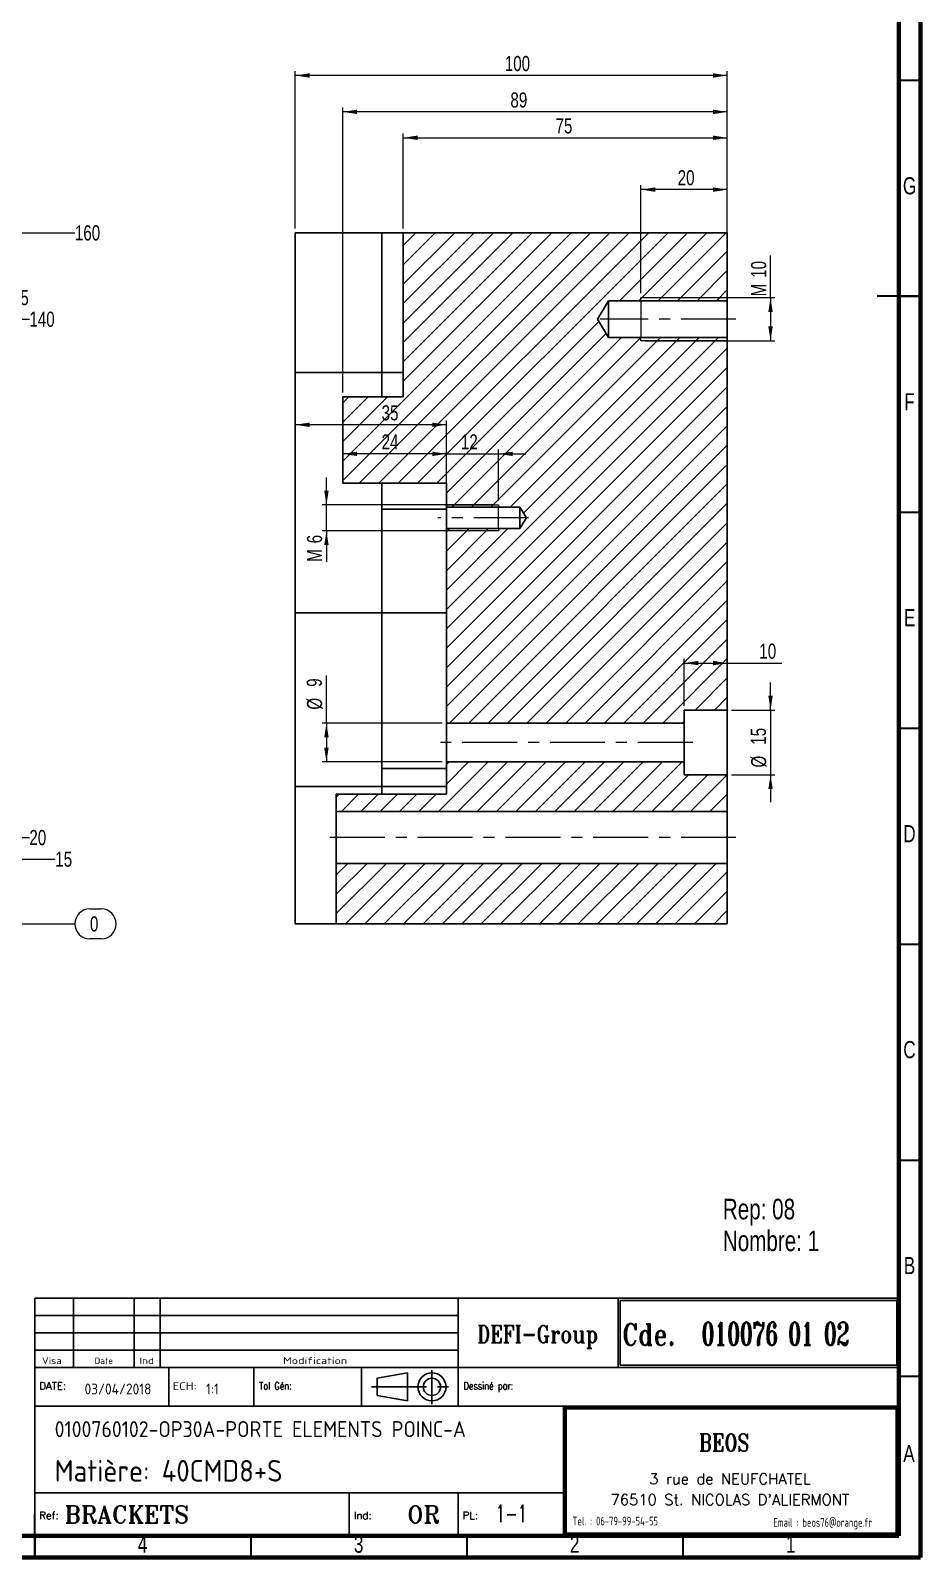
# Model space of a CAD drawing. Header units: millimetres. Extents: x 5 to 415, y 5 to 589.
# Drawn here: x 209 to 415, y 5 to 358.5 of the extents above; entities that cross this region are included whole.
import ezdxf

# ---------------------------------------------------------------- set-up
doc = ezdxf.new("R2010")
doc.units = ezdxf.units.MM
doc.linetypes.add('CENTERX2', pattern=[20.32, 12.7, -2.54, 2.54, -2.54])
doc.layers.add('DIMENSIONS', color=176, linetype='Continuous')
doc.styles.add('SLDTEXTSTYLE0', font='TXT', dxfattribs={"width": 0.75})
doc.styles.add('SLDTEXTSTYLE1', font='ISOCP')
doc.styles.add('SLDTEXTSTYLE10', font='ISOCP', dxfattribs={"width": 1.147311})
doc.styles.add('SLDTEXTSTYLE11', font='ISOCP', dxfattribs={"width": 1.385904})
doc.styles.add('SLDTEXTSTYLE12', font='ISOCP', dxfattribs={"width": 1.246461})
doc.styles.add('SLDTEXTSTYLE13', font='ROMAND')
doc.styles.add('SLDTEXTSTYLE2', font='ROMANT', dxfattribs={"width": 0.8})
doc.styles.add('SLDTEXTSTYLE3', font='ISOCP', dxfattribs={"width": 0.8})
doc.styles.add('SLDTEXTSTYLE4', font='ROMANS', dxfattribs={"width": 0.8})
doc.styles.add('SLDTEXTSTYLE5', font='ROMANT')
doc.styles.add('SLDTEXTSTYLE6', font='ROMANS')
doc.styles.add('SLDTEXTSTYLE7', font='ROMANT', dxfattribs={"width": 0.65})
doc.styles.add('SLDTEXTSTYLE8', font='ISOCP', dxfattribs={"width": 1.446157})
doc.styles.add('SLDTEXTSTYLE9', font='ISOCP', dxfattribs={"width": 1.294402})
doc.dimstyles.new('SLDDIMSTYLE0', dxfattribs={"dimtxt": 3.5, "dimasz": 3.302, "dimexe": 0, "dimexo": 0.0625, "dimgap": 0.875, "dimtad": 0, "dimtih": 1, "dimtoh": 1, "dimdec": 0, "dimrnd": 1e-09, "dimdsep": 46, "dimtxsty": 'SLDTEXTSTYLE0', "dimblk1": 'NONE', "dimblk2": 'NONE', "dimsah": 1, "dimcen": 0.09, "dimadec": 0, "dimazin": 2, "dimtfac": 1, "dimtdec": 0, "dimtofl": 0, "dimtmove": 0, "dimatfit": 3, "dimldrblk": 'NONE', "dimfxl": 1, "dimfrac": 2, "dimtolj": 1, "dimtzin": 12, "dimarcsym": 0})
doc.dimstyles.new('SLDDIMSTYLE1', dxfattribs={"dimtxt": 3.5, "dimasz": 3.302, "dimexe": 0, "dimexo": 0.0625, "dimgap": 0.875, "dimtad": 0, "dimtih": 1, "dimtoh": 1, "dimrnd": 1e-09, "dimzin": 12, "dimdsep": 46, "dimtxsty": 'SLDTEXTSTYLE0', "dimblk1": 'NONE', "dimblk2": 'NONE', "dimsah": 1, "dimcen": 0.09, "dimadec": 0, "dimazin": 3, "dimtfac": 1, "dimtofl": 0, "dimtmove": 0, "dimatfit": 3, "dimldrblk": 'NONE', "dimfxl": 1, "dimfrac": 2, "dimtolj": 1, "dimtzin": 12, "dimarcsym": 0})
doc.dimstyles.new('SLDDIMSTYLE2', dxfattribs={"dimtxt": 3.5, "dimasz": 3.302, "dimexe": 0, "dimexo": 0.0625, "dimgap": 0.875, "dimtad": 1, "dimrnd": 1e-09, "dimzin": 12, "dimdsep": 46, "dimtxsty": 'SLDTEXTSTYLE0', "dimsah": 1, "dimcen": 0.09, "dimadec": 0, "dimazin": 3, "dimtfac": 1, "dimtofl": 0, "dimtmove": 0, "dimatfit": 3, "dimfxl": 1, "dimfrac": 2, "dimtolj": 1, "dimtzin": 12, "dimarcsym": 0})
doc.dimstyles.new('SLDDIMSTYLE4', dxfattribs={"dimtxt": 3.5, "dimasz": 3.302, "dimexe": 0, "dimexo": 0.0625, "dimgap": 0.875, "dimtad": 1, "dimrnd": 1e-09, "dimzin": 12, "dimdsep": 46, "dimtxsty": 'SLDTEXTSTYLE0', "dimsah": 1, "dimcen": 0.09, "dimadec": 0, "dimazin": 3, "dimtfac": 1, "dimtmove": 0, "dimatfit": 0, "dimfxl": 1, "dimfrac": 2, "dimtolj": 1, "dimtzin": 12, "dimarcsym": 0})

# ---------------------------------------------------------------- blocks, each defined once
blk = doc.blocks.new('SW_NOTE_0')
at = {"color": 0, "linetype": 'Continuous', "lineweight": 0, "char_height": 4.763, "attachment_point": 1, "style": 'SLDTEXTSTYLE0'}
for s, insert in [('Rep: 08', (0, 6.14)), ('Nombre: 1', (0, -1.21))]:
    blk.add_mtext(s, dxfattribs=dict(at, insert=insert))
blk = doc.blocks.new('_D')
at = {"color": 7, "linetype": 'Continuous', "lineweight": 18}
for p, q in [((222.77, 155.18), (225.35, 155.18)), ((193.75, 151.69), (219.28, 151.69)), ((225.35, 148.2), (222.77, 148.2))]:
    blk.add_line(p, q, dxfattribs=at)
for centre, start, end in [((222.77, 151.69), 90, 270), ((225.35, 151.69), 270, 90)]:
    blk.add_arc(centre, 3.49, start, end, dxfattribs=at)
at = {"color": 7, "linetype": 'Continuous', "lineweight": 18, "insert": (222.77, 153.43), "char_height": 3.5, "attachment_point": 1, "style": 'SLDTEXTSTYLE0'}
blk.add_mtext('0', dxfattribs=at)
blk = doc.blocks.new('_None')
blk = doc.blocks.new('_D_1')
at = {"color": 7, "linetype": 'Continuous', "lineweight": 18}
blk.add_line((169.75, 166.69), (214.75, 166.69), dxfattribs=at)
at = {"color": 7, "linetype": 'Continuous', "lineweight": 18, "insert": (214.75, 168.43), "char_height": 3.5, "attachment_point": 1, "style": 'SLDTEXTSTYLE0'}
blk.add_mtext('15', dxfattribs=at)
blk = doc.blocks.new('_D_3')
at = {"color": 7, "linetype": 'Continuous', "lineweight": 18}
blk.add_line((178.75, 171.69), (208.75, 171.69), dxfattribs=at)
at = {"color": 7, "linetype": 'Continuous', "lineweight": 18, "insert": (208.75, 173.43), "char_height": 3.5, "attachment_point": 1, "style": 'SLDTEXTSTYLE0'}
blk.add_mtext('20', dxfattribs=at)
blk = doc.blocks.new('_D_11')
at = {"color": 7, "linetype": 'Continuous', "lineweight": 18}
blk.add_line((178.75, 291.69), (208.75, 291.69), dxfattribs=at)
at = {"color": 7, "linetype": 'Continuous', "lineweight": 18, "insert": (208.75, 293.43), "char_height": 3.5, "attachment_point": 1, "style": 'SLDTEXTSTYLE0'}
blk.add_mtext('140', dxfattribs=at)
blk = doc.blocks.new('_D_12')
at = {"color": 7, "linetype": 'Continuous', "lineweight": 18}
blk.add_line((169.75, 296.69), (202.75, 296.69), dxfattribs=at)
at = {"color": 7, "linetype": 'Continuous', "lineweight": 18, "insert": (202.75, 298.43), "char_height": 3.5, "attachment_point": 1, "style": 'SLDTEXTSTYLE0'}
blk.add_mtext('145', dxfattribs=at)
blk = doc.blocks.new('_D_13')
at = {"color": 7, "linetype": 'Continuous', "lineweight": 18}
blk.add_line((193.75, 311.69), (219.28, 311.69), dxfattribs=at)
at = {"color": 7, "linetype": 'Continuous', "lineweight": 18, "insert": (219.28, 313.43), "char_height": 3.5, "attachment_point": 1, "style": 'SLDTEXTSTYLE0'}
blk.add_mtext('160', dxfattribs=at)
blk = doc.blocks.new('_D_44')
at = {"color": 7, "linetype": 'Continuous', "lineweight": 18}
for p, q in [((380.3, 296.69), (380.3, 306.43)), ((351.3, 296.69), (381.3, 296.69)), ((380.3, 296.69), (380.3, 286.69)), ((351.3, 286.69), (381.3, 286.69))]:
    blk.add_line(p, q, dxfattribs=at)
for points in [[(380.3, 296.69), (379.79, 293.39), (380.81, 293.39)], [(380.3, 286.69), (380.81, 290), (379.79, 290)]]:
    blk.add_solid(points, dxfattribs=at)
at = {"color": 7, "linetype": 'Continuous', "lineweight": 18, "char_height": 3.5, "attachment_point": 1, "rotation": 90, "style": 'SLDTEXTSTYLE0'}
for s, insert in [('10', (375.79, 301.26)), ('M', (375.79, 296.97))]:
    blk.add_mtext(s, dxfattribs=dict(at, insert=insert))
blk = doc.blocks.new('_D_45')
at = {"color": 7, "linetype": 'Continuous', "lineweight": 18}
for p, q in [((350.3, 297.69), (350.3, 322.69)), ((370.3, 297.69), (370.3, 322.69)), ((370.3, 321.69), (350.3, 321.69))]:
    blk.add_line(p, q, dxfattribs=at)
for points in [[(350.3, 321.69), (353.6, 321.19), (353.6, 322.2)], [(370.3, 321.69), (367, 322.2), (367, 321.19)]]:
    blk.add_solid(points, dxfattribs=at)
at = {"color": 7, "linetype": 'Continuous', "lineweight": 18, "insert": (358.81, 326.2), "char_height": 3.5, "attachment_point": 1, "style": 'SLDTEXTSTYLE0'}
blk.add_mtext('20', dxfattribs=at)
blk = doc.blocks.new('_D_46')
at = {"color": 7, "linetype": 'Continuous', "lineweight": 18}
for p, q in [((277.51, 248.69), (277.51, 255.04)), ((316.3, 248.69), (276.51, 248.69)), ((277.51, 242.69), (277.51, 248.69)), ((316.3, 242.69), (276.51, 242.69)), ((277.51, 242.69), (277.51, 235.51))]:
    blk.add_line(p, q, dxfattribs=at)
for points in [[(277.51, 248.69), (278.02, 252), (277, 252)], [(277.51, 242.69), (277, 239.39), (278.02, 239.39)]]:
    blk.add_solid(points, dxfattribs=at)
at = {"color": 7, "linetype": 'Continuous', "lineweight": 18, "char_height": 3.5, "attachment_point": 1, "rotation": 90, "style": 'SLDTEXTSTYLE0'}
for s, insert in [('6', (273, 239.8)), ('M', (273, 235.51))]:
    blk.add_mtext(s, dxfattribs=dict(at, insert=insert))
blk = doc.blocks.new('_D_47')
at = {"color": 7, "linetype": 'Continuous', "lineweight": 18}
for p, q in [((305.3, 260.51), (298.95, 260.51)), ((305.3, 249.69), (305.3, 261.51)), ((305.3, 260.51), (317.3, 260.51)), ((317.3, 249.69), (317.3, 261.51)), ((317.3, 260.51), (323.65, 260.51))]:
    blk.add_line(p, q, dxfattribs=at)
for points in [[(305.3, 260.51), (302, 261.02), (302, 260.01)], [(317.3, 260.51), (320.6, 260.01), (320.6, 261.02)]]:
    blk.add_solid(points, dxfattribs=at)
at = {"color": 7, "linetype": 'Continuous', "lineweight": 18, "insert": (308.64, 265.03), "char_height": 3.5, "attachment_point": 1, "style": 'SLDTEXTSTYLE0'}
blk.add_mtext('12', dxfattribs=at)
blk = doc.blocks.new('_D_48')
at = {"color": 7, "linetype": 'Continuous', "lineweight": 18}
for p, q in [((380.3, 201.19), (380.3, 207.54)), ((371.3, 201.19), (381.3, 201.19)), ((380.3, 201.19), (380.3, 186.19)), ((371.3, 186.19), (381.3, 186.19)), ((380.3, 186.19), (380.3, 179.84))]:
    blk.add_line(p, q, dxfattribs=at)
for points in [[(380.3, 201.19), (380.81, 204.5), (379.79, 204.5)], [(380.3, 186.19), (379.79, 182.89), (380.81, 182.89)]]:
    blk.add_solid(points, dxfattribs=at)
at = {"color": 7, "linetype": 'Continuous', "lineweight": 18, "char_height": 3.5, "attachment_point": 1, "rotation": 90, "style": 'SLDTEXTSTYLE0'}
for s, insert in [('15', (375.73, 193.17)), ('%%c', (375.79, 187.89))]:
    blk.add_mtext(s, dxfattribs=dict(at, insert=insert))
blk = doc.blocks.new('_D_49')
at = {"color": 7, "linetype": 'Continuous', "lineweight": 18}
for p, q in [((360.3, 202.19), (360.3, 213.07)), ((360.3, 212.07), (370.3, 212.07)), ((370.3, 212.07), (382.88, 212.07))]:
    blk.add_line(p, q, dxfattribs=at)
for points in [[(360.3, 212.07), (363.6, 211.56), (363.6, 212.58)], [(370.3, 212.07), (367, 212.58), (367, 211.56)]]:
    blk.add_solid(points, dxfattribs=at)
at = {"color": 7, "linetype": 'Continuous', "lineweight": 18, "insert": (377.71, 216.58), "char_height": 3.5, "attachment_point": 1, "style": 'SLDTEXTSTYLE0'}
blk.add_mtext('10', dxfattribs=at)
blk = doc.blocks.new('_D_50')
at = {"color": 7, "linetype": 'Continuous', "lineweight": 18}
for p, q in [((277.51, 198.19), (277.51, 209.16)), ((304.3, 198.19), (276.51, 198.19)), ((277.51, 198.19), (277.51, 189.19)), ((304.3, 189.19), (276.51, 189.19))]:
    blk.add_line(p, q, dxfattribs=at)
for points in [[(277.51, 198.19), (277, 194.89), (278.02, 194.89)], [(277.51, 189.19), (278.02, 192.5), (277, 192.5)]]:
    blk.add_solid(points, dxfattribs=at)
at = {"color": 7, "linetype": 'Continuous', "lineweight": 18, "char_height": 3.5, "attachment_point": 1, "rotation": 90, "style": 'SLDTEXTSTYLE0'}
for s, insert in [('9', (272.95, 206.57)), ('%%c', (273, 201.29))]:
    blk.add_mtext(s, dxfattribs=dict(at, insert=insert))
blk = doc.blocks.new('_D_51')
at = {"color": 7, "linetype": 'Continuous', "lineweight": 18}
for p, q in [((295.3, 312.69), (295.3, 334.69)), ((295.3, 333.69), (370.3, 333.69)), ((370.3, 312.69), (370.3, 334.69))]:
    blk.add_line(p, q, dxfattribs=at)
for points in [[(295.3, 333.69), (298.6, 333.19), (298.6, 334.2)], [(370.3, 333.69), (367, 334.2), (367, 333.19)]]:
    blk.add_solid(points, dxfattribs=at)
at = {"color": 7, "linetype": 'Continuous', "lineweight": 18, "insert": (330.53, 338.2), "char_height": 3.5, "attachment_point": 1, "style": 'SLDTEXTSTYLE0'}
blk.add_mtext('75', dxfattribs=at)
blk = doc.blocks.new('_D_52')
at = {"color": 7, "linetype": 'Continuous', "lineweight": 18}
for p, q in [((281.3, 274.69), (281.3, 340.69)), ((370.3, 339.69), (281.3, 339.69)), ((370.3, 312.69), (370.3, 340.69))]:
    blk.add_line(p, q, dxfattribs=at)
for points in [[(281.3, 339.69), (284.6, 339.19), (284.6, 340.2)], [(370.3, 339.69), (367, 340.2), (367, 339.19)]]:
    blk.add_solid(points, dxfattribs=at)
at = {"color": 7, "linetype": 'Continuous', "lineweight": 18, "insert": (320.09, 344.2), "char_height": 3.5, "attachment_point": 1, "style": 'SLDTEXTSTYLE0'}
blk.add_mtext('89', dxfattribs=at)
blk = doc.blocks.new('_D_53')
at = {"color": 7, "linetype": 'Continuous', "lineweight": 18}
for p, q in [((270.3, 312.69), (270.3, 349.12)), ((370.3, 348.12), (270.3, 348.12)), ((370.3, 312.69), (370.3, 349.12))]:
    blk.add_line(p, q, dxfattribs=at)
for points in [[(270.3, 348.12), (273.6, 347.61), (273.6, 348.63)], [(370.3, 348.12), (367, 348.63), (367, 347.61)]]:
    blk.add_solid(points, dxfattribs=at)
at = {"color": 7, "linetype": 'Continuous', "lineweight": 18, "insert": (318.79, 352.63), "char_height": 3.5, "attachment_point": 1, "style": 'SLDTEXTSTYLE0'}
blk.add_mtext('100', dxfattribs=at)
blk = doc.blocks.new('_D_54')
at = {"color": 7, "linetype": 'Continuous', "lineweight": 18}
for p, q in [((305.3, 267.25), (270.3, 267.25)), ((305.3, 254.69), (305.3, 268.25))]:
    blk.add_line(p, q, dxfattribs=at)
for points in [[(270.3, 267.25), (273.6, 266.74), (273.6, 267.76)], [(305.3, 267.25), (302, 267.76), (302, 266.74)]]:
    blk.add_solid(points, dxfattribs=at)
at = {"color": 7, "linetype": 'Continuous', "lineweight": 18, "insert": (290.28, 271.76), "char_height": 3.5, "attachment_point": 1, "style": 'SLDTEXTSTYLE0'}
blk.add_mtext('35', dxfattribs=at)
blk = doc.blocks.new('_D_55')
at = {"color": 7, "linetype": 'Continuous', "lineweight": 18}
for p, q in [((305.3, 260.51), (281.3, 260.51)), ((305.3, 254.69), (305.3, 261.51))]:
    blk.add_line(p, q, dxfattribs=at)
for points in [[(281.3, 260.51), (284.6, 260.01), (284.6, 261.02)], [(305.3, 260.51), (302, 261.02), (302, 260.01)]]:
    blk.add_solid(points, dxfattribs=at)
at = {"color": 7, "linetype": 'Continuous', "lineweight": 18, "insert": (290.28, 265.03), "char_height": 3.5, "attachment_point": 1, "style": 'SLDTEXTSTYLE0'}
blk.add_mtext('24', dxfattribs=at)

msp = doc.modelspace()

# ---------------------------------------------------------------- hatches: boundary and pattern name
at = {"linetype": 'Continuous', "lineweight": 18}
h = msp.add_hatch(dxfattribs=at)
h.set_pattern_fill('ANSI31', style=0)
h.paths.add_polyline_path([(295.298, 311.693), (295.298, 273.693), (281.298, 273.693), (281.298, 253.693), (305.298, 253.693), (305.298, 248.193), (322.298, 248.193), (323.8, 245.693), (322.298, 243.193), (305.298, 243.193), (305.298, 198.193), (360.298, 198.193), (360.298, 201.193), (370.298, 201.193), (370.298, 287.443), (342.798, 287.443), (340.245, 291.693), (342.798, 295.943), (370.298, 295.943), (370.298, 311.693)], flags=0)
h = msp.add_hatch(dxfattribs=at)
h.set_pattern_fill('ANSI31', style=0)
h.paths.add_polyline_path([(305.298, 189.193), (305.298, 181.693), (279.798, 181.693), (279.798, 177.693), (370.298, 177.693), (370.298, 186.193), (360.298, 186.193), (360.298, 189.193)], flags=0)
h = msp.add_hatch(dxfattribs=at)
h.set_pattern_fill('ANSI31', style=0)
h.paths.add_polyline_path([(279.798, 165.693), (279.798, 151.693), (370.298, 151.693), (370.298, 165.693)], flags=0)

# ---------------------------------------------------------------- linework, layer by layer
at = {"color": 7, "linetype": 'Continuous', "lineweight": 70}
for p, q in [((415, 589), (415, 5)), ((410, 584), (410, 10)), ((410, 10), (10, 10)), ((415, 5), (5, 5))]:
    msp.add_line(p, q, dxfattribs=at)
at = {"color": 7, "linetype": 'Continuous', "lineweight": 35}
for p, q in [((410, 347), (415, 347)), ((415.001, 297), (404.999, 297)), ((410, 297), (415, 297)), ((410, 247), (415, 247)), ((410, 197), (415, 197)), ((410, 147), (415, 147)), ((410, 97), (415, 97)), ((410, 47), (415, 47)), ((210, 4.999), (210, 15.001)), ((210, 10), (210, 5)), ((260, 10), (260, 5)), ((310, 10), (310, 5)), ((360, 10), (360, 5))]:
    msp.add_line(p, q, dxfattribs=at)
at = {"color": 7, "linetype": 'Continuous', "lineweight": 25}
for p, q in [((270.298, 279.331), (270.298, 311.693)), ((270.298, 311.693), (290.298, 311.693)), ((290.298, 279.331), (290.298, 311.693)), ((295.298, 311.693), (290.298, 311.693)), ((295.298, 273.693), (295.298, 311.693)), ((370.298, 311.693), (295.298, 311.693)), ((370.298, 295.943), (370.298, 311.693)), ((340.245, 291.693), (342.798, 295.943)), ((342.798, 295.943), (370.298, 295.943)), ((342.798, 295.943), (342.798, 287.443)), ((370.298, 295.943), (370.298, 287.443)), ((342.798, 287.443), (340.245, 291.693)), ((370.298, 287.443), (342.798, 287.443)), ((370.298, 201.193), (370.298, 287.443)), ((290.298, 279.331), (270.298, 279.331)), ((270.298, 223.731), (270.298, 279.331)), ((295.298, 279.331), (290.298, 279.331)), ((290.298, 273.693), (290.298, 279.331)), ((281.298, 253.693), (281.298, 273.693)), ((295.298, 273.693), (281.298, 273.693)), ((281.298, 253.693), (305.298, 253.693)), ((290.298, 253.693), (290.298, 247.693)), ((305.298, 248.193), (305.298, 253.693)), ((290.298, 247.693), (305.298, 247.693)), ((290.298, 223.731), (290.298, 247.693)), ((305.298, 248.193), (322.298, 248.193)), ((305.298, 243.193), (305.298, 248.193)), ((322.298, 248.193), (323.8, 245.693)), ((322.298, 243.193), (322.298, 248.193)), ((323.8, 245.693), (322.298, 243.193)), ((305.298, 198.193), (305.298, 243.193)), ((322.298, 243.193), (305.298, 243.193)), ((270.298, 183.525), (270.298, 223.731)), ((270.298, 223.731), (290.298, 223.731)), ((290.298, 223.731), (305.298, 223.731)), ((290.298, 187.693), (290.298, 223.731)), ((305.298, 198.193), (360.298, 198.193)), ((305.298, 189.193), (305.298, 198.193)), ((360.298, 201.193), (370.298, 201.193)), ((360.298, 198.193), (360.298, 201.193)), ((360.298, 198.193), (360.298, 189.193)), ((370.298, 201.193), (370.298, 186.193)), ((305.298, 187.693), (290.298, 187.693)), ((290.298, 187.693), (290.298, 183.525)), ((360.298, 189.193), (305.298, 189.193)), ((305.298, 181.693), (305.298, 189.193)), ((360.298, 186.193), (360.298, 189.193)), ((370.298, 186.193), (360.298, 186.193)), ((370.298, 177.693), (370.298, 186.193)), ((270.298, 151.693), (270.298, 183.525)), ((270.298, 183.525), (290.298, 183.525)), ((279.798, 177.693), (279.798, 181.693)), ((305.298, 181.693), (279.798, 181.693)), ((290.298, 183.525), (290.298, 181.693)), ((290.298, 183.525), (305.298, 183.525)), ((279.798, 177.693), (370.298, 177.693)), ((279.798, 165.693), (279.798, 177.693)), ((370.298, 177.693), (370.298, 165.693)), ((370.298, 165.693), (279.798, 165.693)), ((279.798, 151.693), (279.798, 165.693)), ((370.298, 151.693), (370.298, 165.693)), ((270.298, 151.693), (279.798, 151.693)), ((279.798, 151.693), (370.298, 151.693))]:
    msp.add_line(p, q, dxfattribs=at)
at = {"color": 7, "linetype": 'Continuous', "lineweight": 18}
for p, q in [((350.298, 296.693), (370.298, 296.693)), ((350.298, 295.943), (350.298, 296.693)), ((350.298, 286.693), (350.298, 287.443)), ((370.298, 286.693), (350.298, 286.693)), ((305.298, 248.693), (317.298, 248.693)), ((317.298, 248.693), (317.298, 248.193)), ((317.298, 242.693), (305.298, 242.693)), ((317.298, 243.193), (317.298, 242.693))]:
    msp.add_line(p, q, dxfattribs=at)
at = {"color": 7, "linetype": 'CENTERX2', "lineweight": 18}
for p, q in [((372.298, 291.693), (340.798, 291.693)), ((324.298, 245.693), (303.298, 245.693)), ((362.298, 193.693), (303.298, 193.693)), ((372.298, 171.693), (277.798, 171.693))]:
    msp.add_line(p, q, dxfattribs=at)
at = {"color": 7, "linetype": 'Continuous', "lineweight": 18, "flags": 128}
for points in [[(350.298, 295.943), (350.298, 295.837), (350.298, 295.522), (350.298, 295.016), (350.298, 294.343), (350.298, 293.537), (350.298, 292.639), (350.298, 291.693), (350.298, 290.747), (350.298, 289.849), (350.298, 289.043), (350.298, 288.37), (350.298, 287.864), (350.298, 287.55), (350.298, 287.443)], [(317.298, 243.193), (317.298, 243.316), (317.298, 243.671), (317.298, 244.224), (317.298, 244.921), (317.298, 245.693), (317.298, 246.466), (317.298, 247.163), (317.298, 247.716), (317.298, 248.071), (317.298, 248.193)]]:
    msp.add_lwpolyline(points, dxfattribs=at)
at = {"layer": 'DIMENSIONS', "color": 3}
for p, q in [((308, 65), (210, 65)), ((219, 49), (219, 65)), ((233, 49), (233, 65)), ((239, 49), (239, 65)), ((210, 61), (308, 61)), ((308, 57), (210, 57)), ((210, 53), (308, 53))]:
    msp.add_line(p, q, dxfattribs=at)
at = {"layer": 'DIMENSIONS', "color": 6}
for p, q in [((210, 65), (210, 10)), ((410, 10), (410, 65)), ((410, 40), (332.384, 40)), ((332.384, 40), (332.384, 10)), ((409.8, 39.8), (332.584, 39.8)), ((332.584, 39.8), (332.584, 10.2)), ((409.6, 39.6), (332.784, 39.6)), ((332.784, 39.6), (332.784, 10.4)), ((409.4, 39.4), (332.984, 39.4)), ((332.984, 39.4), (332.984, 10.6)), ((409.4, 10.6), (409.4, 39.4)), ((409.6, 10.4), (409.6, 39.6)), ((409.8, 10.2), (409.8, 39.8)), ((210, 10), (410, 10)), ((332.584, 10.2), (409.8, 10.2)), ((332.784, 10.4), (409.6, 10.4)), ((332.984, 10.6), (409.4, 10.6))]:
    msp.add_line(p, q, dxfattribs=at)
at = {"layer": 'DIMENSIONS', "color": 1}
for p, q in [((410, 65), (308, 65)), ((308, 49), (308, 65)), ((345, 49), (345, 65)), ((345.5, 49.5), (345.5, 64.5)), ((345.5, 64.5), (409.5, 64.5)), ((409.5, 64.5), (409.5, 49.5)), ((409.5, 49.5), (345.5, 49.5)), ((210, 49), (410, 49)), ((241, 49), (241, 40)), ((260.731, 49), (260.731, 40)), ((285.62, 49), (285.62, 40)), ((308, 49), (308, 40)), ((332.384, 40), (210, 40)), ((332.384, 20), (210, 20)), ((282.792, 20), (282.792, 10)), ((308, 20), (308, 10))]:
    msp.add_line(p, q, dxfattribs=at)
at = {"layer": 'DIMENSIONS'}
for p, q in [((345.5, 49.5), (345.5, 64.5)), ((345.5, 64.5), (409.5, 64.5)), ((409.5, 64.5), (409.5, 49.5)), ((409.5, 49.5), (345.5, 49.5))]:
    msp.add_line(p, q, dxfattribs=at)
at = {"layer": 'DIMENSIONS', "color": 7}
for p, q in [((296.244, 47.75), (289.244, 46.5)), ((289.244, 46.5), (289.244, 42.5)), ((296.244, 41.25), (296.244, 47.75)), ((289.244, 42.5), (296.244, 41.25))]:
    msp.add_line(p, q, dxfattribs=at)
at = {"layer": 'DIMENSIONS', "color": 3, "linetype": 'CENTERX2'}
for p, q in [((301.934, 48.348), (301.934, 40.513)), ((287.946, 44.5), (306.201, 44.5))]:
    msp.add_line(p, q, dxfattribs=at)
at = {"layer": 'DIMENSIONS', "color": 7}
for radius in [3.25, 2]:
    msp.add_circle((301.934, 44.5), radius, dxfattribs=at)

# ---------------------------------------------------------------- block references
at = {"color": 7, "linetype": 'Continuous', "lineweight": 0}
msp.add_blockref('SW_NOTE_0', (369.26, 81.905), dxfattribs=at)

# ---------------------------------------------------------------- texts
at = {"color": 7, "linetype": 'Continuous', "lineweight": 0, "char_height": 3.969, "attachment_point": 2, "style": 'SLDTEXTSTYLE0'}
for s, insert in [('G', (412.487, 324.56)), ('F', (412.458, 274.56)), ('E', (412.508, 224.56)), ('D', (412.453, 174.56)), ('C', (412.459, 124.56)), ('B', (412.471, 74.56)), ('A', (412.34, 31.06)), ('4', (234.96, 10.06)), ('3', (284.96, 10.06)), ('2', (334.96, 10.06)), ('1', (384.96, 10.06))]:
    msp.add_mtext(s, dxfattribs=dict(at, insert=insert))
at = {"layer": 'DIMENSIONS'}
for s, insert, char_height, attachment_point, style in [('DEFI-Group', (326.42, 58.701), 4, 2, 'SLDTEXTSTYLE2'), ('Cde.', (346, 59.126), 5, 1, 'SLDTEXTSTYLE2'), ('010076 01 02', (364.377, 59.44), 5.29167, 1, 'SLDTEXTSTYLE7'), ('Visa', (211.655, 51.348), 1.5671, 1, 'SLDTEXTSTYLE12'), ('Date', (223.824, 51.283), 1.4924, 1, 'SLDTEXTSTYLE10'), ('Ind', (234.254, 51.283), 1.4924, 1, 'SLDTEXTSTYLE11'), ('Modification', (267.489, 51.348), 1.56705, 1, 'SLDTEXTSTYLE8'), ('DATE:', (211.034, 45.598), 1.7277, 1, 'SLDTEXTSTYLE6'), ('03/04/2018', (221.533, 45.253), 2.5, 1, 'SLDTEXTSTYLE1'), ('ECH:', (241.911, 45.56), 1.8141, 1, 'SLDTEXTSTYLE9'), ('1:1', (249.62, 45.24), 2.5, 1, 'SLDTEXTSTYLE1'), ('Tol Gén:', (261.952, 45.598), 1.7277, 1, 'SLDTEXTSTYLE4'), ('Dessiné par:', (309.221, 45.598), 1.72768, 1, 'SLDTEXTSTYLE4'), ('0100760102-OP30A-PORTE ELEMENTS POINC-A', (214.603, 36.561), 3.70417, 1, 'SLDTEXTSTYLE1'), ('BEOS', (369.571, 33.595), 4, 2, 'SLDTEXTSTYLE2'), ('Matière: 40CMD8+S', (214.603, 27.564), 5, 1, 'SLDTEXTSTYLE1'), ('3 rue de NEUFCHATEL', (370.909, 24.448), 2.5, 2, 'SLDTEXTSTYLE13'), ("76510 St. NICOLAS D'ALIERMONT", (370.903, 19.623), 2.5, 2, 'SLDTEXTSTYLE13'), ('Ref:', (211.034, 15.598), 1.7277, 1, 'SLDTEXTSTYLE6'), ('BRACKETS', (216.904, 16.951), 4, 1, 'SLDTEXTSTYLE5'), ('Ind:', (283.826, 15.598), 1.7277, 1, 'SLDTEXTSTYLE6'), ('OR', (296.194, 16.951), 4, 1, 'SLDTEXTSTYLE5'), ('PL:', (309.034, 15.598), 1.7277, 1, 'SLDTEXTSTYLE6'), ('1-1', (316.651, 17.173), 4, 1, 'SLDTEXTSTYLE7'), ('Tel. : 06-79-99-54-55', (344.36, 14.429), 2, 2, 'SLDTEXTSTYLE3'), ('Email : beos76@orange.fr', (392.372, 14.097), 2, 2, 'SLDTEXTSTYLE3')]:
    msp.add_mtext(s, dxfattribs=dict(at, insert=insert, char_height=char_height, attachment_point=attachment_point, style=style))

# ---------------------------------------------------------------- dimensions: what is measured, and where the dimension line sits
at = {"color": 7, "linetype": 'Continuous', "lineweight": 18}
for base, p1, p2, dimstyle, picture, middle in [((270.298, 348.117), (370.298, 311.693), (270.298, 311.693), 'SLDDIMSTYLE2', '_D_53', (322.672, 348.117)), ((281.298, 339.693), (370.298, 311.693), (281.298, 273.693), 'SLDDIMSTYLE2', '_D_52', (322.672, 339.693)), ((370.298, 333.693), (295.298, 311.693), (370.298, 311.693), 'SLDDIMSTYLE2', '_D_51', (333.115, 333.693)), ((350.298, 321.693), (370.298, 296.693), (350.298, 296.693), 'SLDDIMSTYLE4', '_D_45', (361.396, 321.693)), ((270.298, 267.251), (305.298, 253.693), (270.298, 311.693), 'SLDDIMSTYLE2', '_D_54', (292.862, 267.251)), ((281.298, 260.515), (305.298, 253.693), (281.298, 253.693), 'SLDDIMSTYLE2', '_D_55', (292.862, 260.515)), ((317.298, 260.515), (305.298, 248.693), (317.298, 248.693), 'SLDDIMSTYLE4', '_D_47', (311.224, 260.515)), ((370.298, 212.068), (360.298, 201.193), (370.298, 201.193), 'SLDDIMSTYLE2', '_D_49', (380.298, 212.068))]:
    dim = msp.add_linear_dim(base=base, p1=p1, p2=p2, dimstyle=dimstyle, dxfattribs=at)
    dim.commit()
    dim.dimension.update_dxf_attribs({"geometry": picture, "text_midpoint": middle, "dimtype": 160})
for feature_location, offset, origin, dimstyle, picture, middle in [((192.746, 311.693), (26.534, 0), (192.746, 151.693), 'SLDDIMSTYLE1', '_D_13', (223.158, 311.693)), ((168.746, 296.693), (34, 0), (192.746, 151.693), 'SLDDIMSTYLE1', '_D_12', (206.625, 296.693)), ((177.746, 291.693), (31, 0), (192.746, 151.693), 'SLDDIMSTYLE1', '_D_11', (212.625, 291.693)), ((177.746, 171.693), (31, 0), (192.746, 151.693), 'SLDDIMSTYLE1', '_D_3', (211.332, 171.693)), ((168.746, 166.693), (46, 0), (192.746, 151.693), 'SLDDIMSTYLE1', '_D_1', (217.332, 166.693)), ((192.745684998, 151.693161498), (26.533630136, 0), (192.745684998, 151.693161498), 'SLDDIMSTYLE0', '_D', (224.061433038, 151.693161498))]:
    dim = msp.add_ordinate_dim(feature_location=feature_location, offset=offset, dtype=0, origin=origin, dimstyle=dimstyle, dxfattribs=at)
    dim.commit()
    dim.dimension.update_dxf_attribs({"geometry": picture, "text_midpoint": middle})
for base, p1, p2, text, dimstyle, picture, middle in [((380.298, 286.693), (350.298, 296.693), (350.298, 286.693), 'M10<>', 'SLDDIMSTYLE2', '_D_44', (380.298, 301.699)), ((277.511, 248.693), (317.298, 242.693), (317.298, 248.693), 'M6<>', 'SLDDIMSTYLE4', '_D_46', (277.511, 238.951)), ((277.511, 189.193), (305.298, 198.193), (305.298, 189.193), '%%c<>', 'SLDDIMSTYLE2', '_D_50', (277.511, 205.225)), ((380.298, 186.193), (370.298, 201.193), (370.298, 186.193), '%%c<>', 'SLDDIMSTYLE4', '_D_48', (380.298, 193.118))]:
    dim = msp.add_linear_dim(base=base, p1=p1, p2=p2, angle=90, text=text, dimstyle=dimstyle, dxfattribs=at)
    dim.commit()
    dim.dimension.update_dxf_attribs({"geometry": picture, "text_midpoint": middle, "dimtype": 160})

doc.saveas('drawing.dxf')
